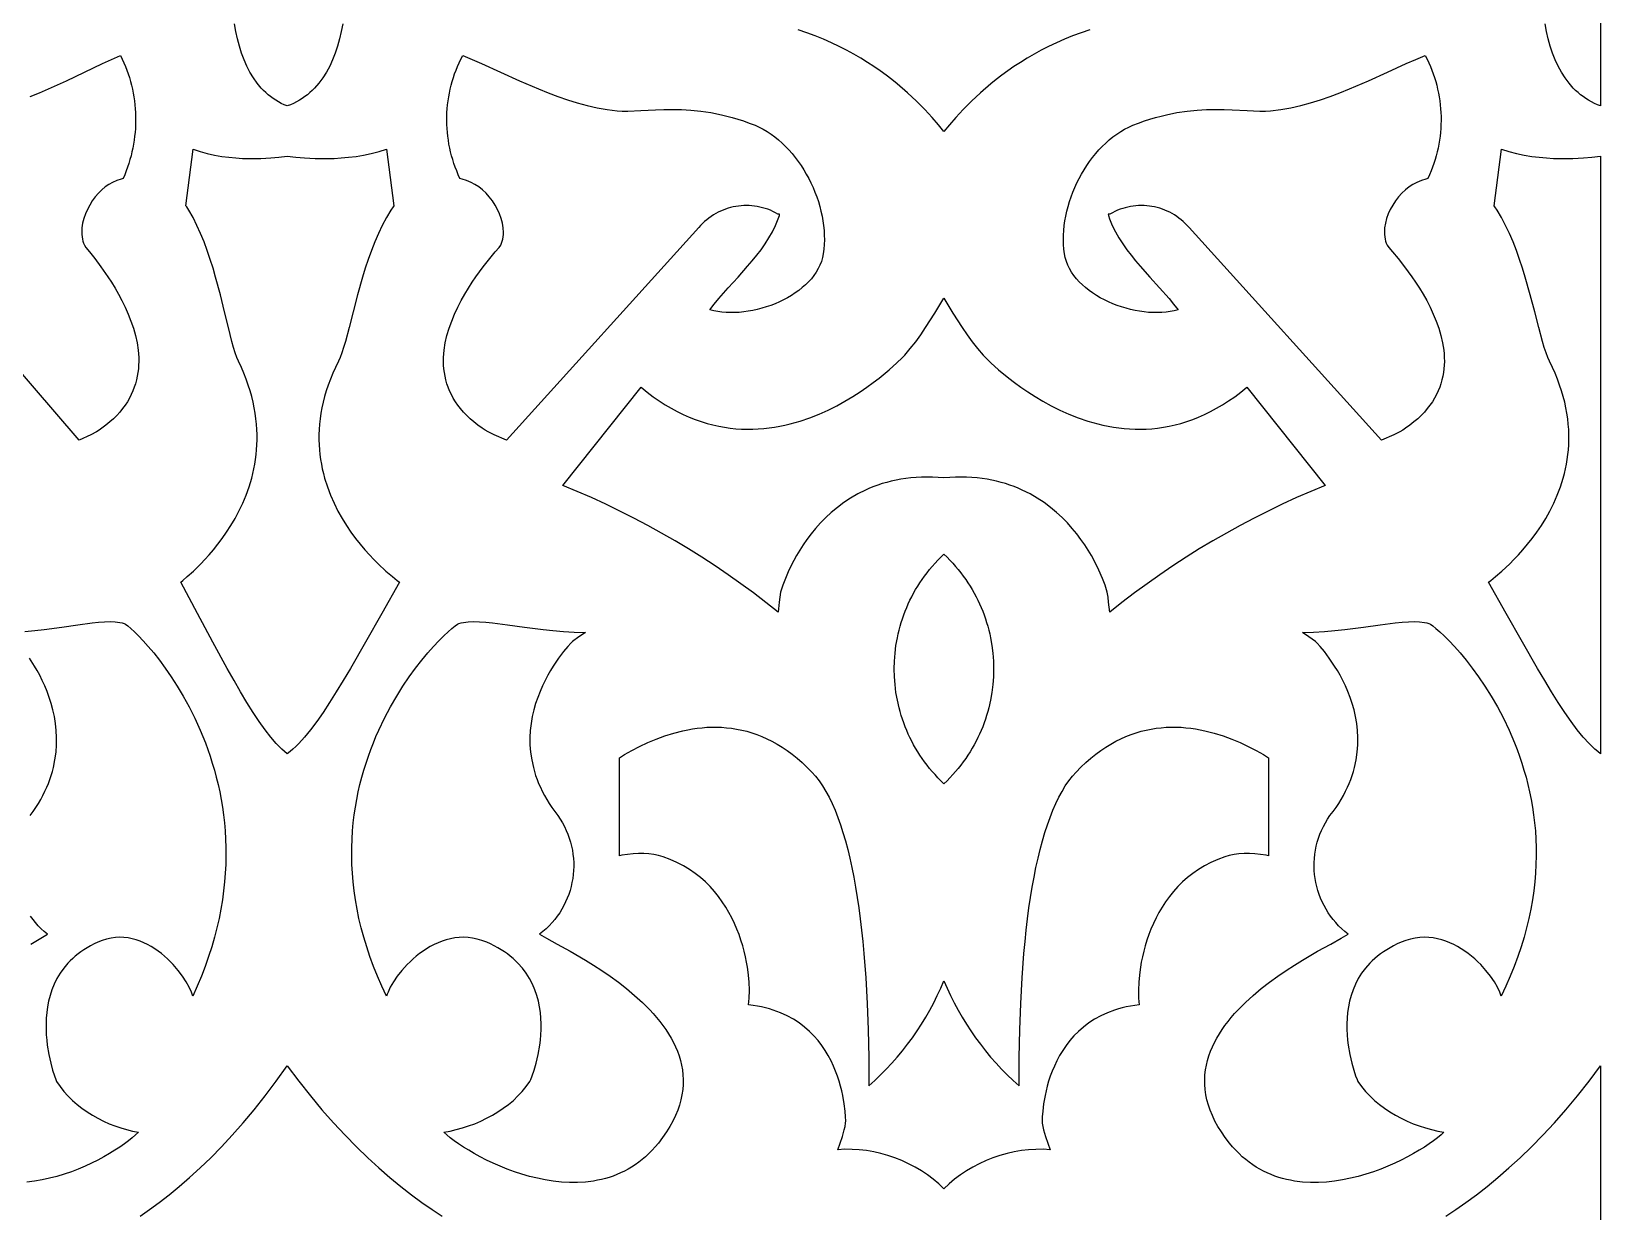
# Model space of a CAD drawing. Extents: x -350 to 350, y -780 to 780.
# Drawn here: x 174.4 to 270, y -647.1 to -575.2 of the extents above; entities that cross this region are included whole.
import ezdxf

# ---------------------------------------------------------------- set-up
doc = ezdxf.new("R2010")
doc.units = 0
doc.layers.add('LAYER_1', color=18, linetype='CONTINUOUS')

msp = doc.modelspace()

# ---------------------------------------------------------------- linework, layer by layer
at = {"layer": 'LAYER_1'}
for points in [[(270, -539.779), (270, -579.712), (269.808, -579.638), (269.62, -579.556), (269.439, -579.466), (269.263, -579.368), (269.094, -579.262), (268.931, -579.149), (268.774, -579.029), (268.623, -578.902), (268.477, -578.768), (268.338, -578.627), (268.075, -578.326), (267.835, -578.001), (267.615, -577.654), (267.417, -577.285), (267.238, -576.897), (267.078, -576.492), (266.937, -576.069), (266.814, -575.633), (266.708, -575.183), (266.619, -574.721)], [(193.385, -574.721), (193.296, -575.183), (193.19, -575.633), (193.067, -576.069), (192.926, -576.492), (192.767, -576.897), (192.588, -577.285), (192.389, -577.654), (192.17, -578.001), (191.929, -578.326), (191.667, -578.627), (191.527, -578.768), (191.382, -578.902), (191.23, -579.029), (191.073, -579.149), (190.91, -579.262), (190.741, -579.368), (190.566, -579.466), (190.384, -579.556), (190.196, -579.638), (190.001, -579.712), (189.816, -579.638), (189.637, -579.556), (189.465, -579.466), (189.298, -579.368), (189.138, -579.262), (188.983, -579.149), (188.833, -579.029), (188.69, -578.902), (188.552, -578.768), (188.419, -578.627), (188.17, -578.326), (187.941, -578.001), (187.733, -577.654), (187.544, -577.285), (187.374, -576.897), (187.222, -576.492), (187.088, -576.069), (186.971, -575.633), (186.871, -575.183), (186.786, -574.721)], [(238.888, -575.075), (238.354, -575.256), (237.837, -575.449), (237.336, -575.654), (236.85, -575.869), (236.381, -576.093), (235.927, -576.326), (235.489, -576.566), (235.066, -576.813), (234.659, -577.065), (234.267, -577.322), (233.89, -577.582), (233.528, -577.845), (233.182, -578.11), (232.85, -578.376), (232.231, -578.906), (231.671, -579.427), (231.169, -579.932), (230.724, -580.413), (230.336, -580.863), (230.002, -581.273), (229.669, -580.863), (229.28, -580.413), (228.835, -579.932), (228.333, -579.427), (227.773, -578.906), (227.154, -578.376), (226.823, -578.11), (226.476, -577.845), (226.114, -577.582), (225.738, -577.322), (225.346, -577.065), (224.938, -576.813), (224.516, -576.566), (224.077, -576.326), (223.623, -576.093), (223.154, -575.869), (222.669, -575.654), (222.167, -575.449), (221.65, -575.256), (221.117, -575.075)], [(174.346, -579.137), (174.904, -578.915), (175.459, -578.679), (176.561, -578.176), (177.657, -577.653), (178.752, -577.132), (179.299, -576.88), (179.848, -576.637), (179.954, -576.857), (180.054, -577.079), (180.147, -577.304), (180.234, -577.53), (180.314, -577.759), (180.387, -577.989), (180.454, -578.222), (180.515, -578.455), (180.569, -578.69), (180.617, -578.927), (180.658, -579.164), (180.692, -579.402), (180.72, -579.642), (180.742, -579.881), (180.757, -580.121), (180.765, -580.362), (180.767, -580.602), (180.762, -580.843), (180.751, -581.083), (180.733, -581.324), (180.709, -581.563), (180.678, -581.802), (180.641, -582.041), (180.597, -582.278), (180.546, -582.514), (180.489, -582.75), (180.425, -582.983), (180.355, -583.216), (180.278, -583.446), (180.195, -583.675), (180.105, -583.902), (180.008, -584.126), (179.883, -584.164), (179.627, -584.258), (179.363, -584.372), (179.136, -584.495), (178.915, -584.647), (178.701, -584.827), (178.498, -585.031), (178.307, -585.255), (178.13, -585.496), (177.97, -585.752), (177.829, -586.019), (177.709, -586.295), (177.613, -586.576), (177.542, -586.858), (177.498, -587.14), (177.485, -587.417), (177.49, -587.553), (177.503, -587.687), (177.525, -587.819), (177.556, -587.947), (177.596, -588.072), (177.646, -588.193), (177.744, -588.33), (177.963, -588.604), (178.276, -589.003), (178.657, -589.512), (179.078, -590.119), (179.296, -590.455), (179.513, -590.81), (179.727, -591.182), (179.935, -591.57), (180.132, -591.973), (180.317, -592.388), (180.484, -592.813), (180.631, -593.248), (180.755, -593.691), (180.853, -594.139), (180.92, -594.591), (180.941, -594.818), (180.954, -595.045), (180.957, -595.273), (180.95, -595.5), (180.934, -595.727), (180.907, -595.954), (180.869, -596.18), (180.82, -596.405), (180.759, -596.63), (180.686, -596.852), (180.601, -597.074), (180.502, -597.293), (180.39, -597.511), (180.265, -597.726), (180.125, -597.939), (179.97, -598.15), (179.801, -598.357), (179.615, -598.562), (179.414, -598.763), (179.197, -598.961), (178.963, -599.156), (178.711, -599.346), (178.549, -599.458), (178.381, -599.561), (178.035, -599.748), (177.319, -600.072), (166.188, -587.12)], [(174.02, -611.716), (174.622, -611.66), (175.199, -611.596), (176.277, -611.453), (177.25, -611.311), (178.117, -611.193), (178.51, -611.151), (178.876, -611.125), (179.214, -611.117), (179.525, -611.131), (179.808, -611.169), (179.939, -611.198), (180.062, -611.235), (180.153, -611.283), (180.291, -611.384), (180.473, -611.536), (180.693, -611.738), (180.947, -611.989), (181.231, -612.289), (181.539, -612.637), (181.869, -613.031), (182.214, -613.47), (182.572, -613.954), (182.936, -614.482), (183.303, -615.052), (183.668, -615.664), (184.026, -616.317), (184.374, -617.01), (184.706, -617.741), (184.865, -618.121), (185.018, -618.51), (185.165, -618.909), (185.306, -619.317), (185.439, -619.733), (185.565, -620.159), (185.682, -620.593), (185.79, -621.036), (185.889, -621.487), (185.978, -621.947), (186.056, -622.415), (186.123, -622.891), (186.178, -623.376), (186.221, -623.868), (186.251, -624.368), (186.267, -624.875), (186.27, -625.39), (186.258, -625.913), (186.231, -626.443), (186.188, -626.98), (186.129, -627.524), (186.053, -628.075), (185.96, -628.633), (185.849, -629.198), (185.719, -629.769), (185.571, -630.347), (185.403, -630.931), (185.214, -631.521), (185.005, -632.117), (184.774, -632.72), (184.522, -633.328), (184.247, -633.942), (184.213, -633.82), (184.167, -633.687), (184.035, -633.392), (183.856, -633.067), (183.632, -632.722), (183.366, -632.367), (183.06, -632.011), (182.893, -631.837), (182.718, -631.666), (182.534, -631.5), (182.342, -631.34), (182.142, -631.188), (181.935, -631.044), (181.721, -630.91), (181.5, -630.788), (181.273, -630.678), (181.04, -630.582), (180.801, -630.5), (180.557, -630.435), (180.308, -630.387), (180.055, -630.358), (179.797, -630.349), (179.536, -630.362), (179.271, -630.396), (179.003, -630.454), (178.732, -630.538), (178.459, -630.647), (178.234, -630.753), (178.02, -630.864), (177.815, -630.981), (177.62, -631.102), (177.435, -631.228), (177.26, -631.359), (177.093, -631.494), (176.936, -631.633), (176.787, -631.775), (176.647, -631.922), (176.392, -632.225), (176.169, -632.54), (175.976, -632.865), (175.811, -633.198), (175.673, -633.538), (175.56, -633.883), (175.47, -634.231), (175.402, -634.58), (175.354, -634.929), (175.324, -635.276), (175.31, -635.618), (175.311, -635.955), (175.326, -636.285), (175.352, -636.605), (175.387, -636.914), (175.481, -637.493), (175.594, -638.006), (175.711, -638.44), (175.82, -638.781), (175.907, -639.014), (175.958, -639.126), (176.168, -639.436), (176.398, -639.732), (176.648, -640.013), (176.916, -640.279), (177.199, -640.529), (177.497, -640.764), (177.808, -640.984), (178.131, -641.187), (178.463, -641.374), (178.804, -641.545), (179.151, -641.7), (179.504, -641.837), (179.86, -641.958), (180.218, -642.061), (180.577, -642.147), (180.934, -642.216), (180.765, -642.378), (180.566, -642.552), (180.338, -642.735), (180.084, -642.925), (179.804, -643.12), (179.501, -643.319), (179.176, -643.518), (178.831, -643.717), (178.467, -643.912), (178.086, -644.103), (177.689, -644.287), (177.278, -644.461), (176.854, -644.624), (176.42, -644.774), (175.976, -644.909), (175.524, -645.026), (175.066, -645.124), (174.604, -645.201), (174.138, -645.254)], [(174.339, -622.934), (174.519, -622.686), (174.687, -622.44), (174.843, -622.193), (174.987, -621.947), (175.12, -621.702), (175.242, -621.458), (175.353, -621.214), (175.454, -620.972), (175.544, -620.73), (175.625, -620.49), (175.697, -620.251), (175.759, -620.014), (175.856, -619.544), (175.92, -619.081), (175.953, -618.626), (175.956, -618.18), (175.934, -617.744), (175.887, -617.318), (175.819, -616.903), (175.731, -616.501), (175.626, -616.111), (175.506, -615.736), (175.374, -615.375), (175.231, -615.031), (175.081, -614.702), (174.926, -614.391), (174.768, -614.099), (174.609, -613.825), (174.298, -613.339)], [(174.383, -630.757), (174.99, -630.411), (175.397, -630.164), (175.201, -629.999), (175.015, -629.826), (174.839, -629.645), (174.673, -629.456), (174.517, -629.261), (174.371, -629.059)], [(181.038, -647.337), (181.614, -646.935), (182.205, -646.5), (182.81, -646.03), (183.428, -645.523), (184.057, -644.979), (184.695, -644.397), (185.342, -643.774), (185.997, -643.11), (186.657, -642.402), (187.322, -641.651), (187.99, -640.855), (188.66, -640.011), (189.33, -639.119), (190.001, -638.178), (190.707, -639.119), (191.413, -640.011), (192.118, -640.855), (192.822, -641.651), (193.522, -642.402), (194.217, -643.11), (194.905, -643.774), (195.587, -644.397), (196.259, -644.979), (196.92, -645.523), (197.57, -646.03), (198.207, -646.5), (198.83, -646.935), (199.436, -647.337)], [(260.569, -647.337), (261.175, -646.935), (261.797, -646.5), (262.434, -646.03), (263.084, -645.523), (263.746, -644.979), (264.418, -644.397), (265.099, -643.774), (265.788, -643.11), (266.483, -642.402), (267.183, -641.651), (267.886, -640.855), (268.591, -640.011), (269.297, -639.119), (270, -638.181), (270, -662.546)]]:
    msp.add_lwpolyline(points, dxfattribs=at)
for points in [[(201.266, -576.88), (201.843, -577.132), (202.995, -577.653), (204.149, -578.176), (205.309, -578.679), (205.893, -578.915), (206.481, -579.137), (207.072, -579.342), (207.667, -579.527), (208.268, -579.689), (208.874, -579.825), (209.486, -579.933), (210.105, -580.008), (210.411, -580.025), (210.753, -580.025), (211.535, -579.991), (212.441, -579.944), (212.938, -579.929), (213.462, -579.925), (214.012, -579.938), (214.588, -579.972), (215.187, -580.032), (215.808, -580.123), (216.451, -580.25), (216.78, -580.328), (217.113, -580.417), (217.452, -580.518), (217.795, -580.631), (218.142, -580.756), (218.494, -580.894), (218.747, -581.007), (218.995, -581.135), (219.237, -581.277), (219.474, -581.433), (219.705, -581.601), (219.929, -581.782), (220.147, -581.975), (220.358, -582.179), (220.562, -582.393), (220.758, -582.617), (220.947, -582.85), (221.128, -583.092), (221.301, -583.342), (221.465, -583.598), (221.62, -583.862), (221.766, -584.131), (221.903, -584.405), (222.03, -584.684), (222.148, -584.967), (222.255, -585.254), (222.352, -585.543), (222.439, -585.834), (222.514, -586.127), (222.578, -586.42), (222.631, -586.713), (222.672, -587.006), (222.701, -587.298), (222.717, -587.588), (222.721, -587.875), (222.713, -588.16), (222.691, -588.44), (222.655, -588.716), (222.608, -588.952), (222.54, -589.182), (222.453, -589.406), (222.347, -589.623), (222.224, -589.834), (222.083, -590.038), (221.927, -590.235), (221.757, -590.425), (221.572, -590.607), (221.375, -590.781), (221.166, -590.947), (220.946, -591.105), (220.716, -591.254), (220.477, -591.395), (220.231, -591.526), (219.977, -591.648), (219.717, -591.761), (219.452, -591.864), (219.182, -591.956), (218.91, -592.039), (218.635, -592.11), (218.36, -592.171), (218.083, -592.221), (217.808, -592.259), (217.534, -592.286), (217.263, -592.301), (216.995, -592.304), (216.732, -592.295), (216.474, -592.273), (216.223, -592.238), (215.979, -592.19), (215.743, -592.129), (216.01, -591.787), (216.288, -591.451), (216.867, -590.791), (217.459, -590.139), (218.045, -589.483), (218.329, -589.15), (218.604, -588.812), (218.866, -588.468), (219.115, -588.115), (219.346, -587.754), (219.558, -587.381), (219.748, -586.996), (219.913, -586.598), (219.981, -586.377), (219.996, -586.3), (219.888, -586.299), (219.738, -586.216), (219.585, -586.14), (219.429, -586.072), (219.273, -586.011), (219.114, -585.957), (218.954, -585.91), (218.793, -585.871), (218.631, -585.839), (218.468, -585.814), (218.305, -585.796), (218.142, -585.785), (217.978, -585.781), (217.815, -585.784), (217.652, -585.794), (217.49, -585.811), (217.329, -585.835), (217.169, -585.866), (217.011, -585.904), (216.854, -585.948), (216.699, -585.999), (216.546, -586.057), (216.395, -586.121), (216.247, -586.192), (216.102, -586.269), (215.96, -586.353), (215.821, -586.444), (215.685, -586.541), (215.553, -586.644), (215.425, -586.753), (215.301, -586.869), (215.182, -586.992), (215.067, -587.12), (203.35, -600.072), (202.597, -599.748), (202.232, -599.561), (202.056, -599.458), (201.885, -599.346), (201.621, -599.156), (201.374, -598.961), (201.145, -598.763), (200.934, -598.562), (200.739, -598.357), (200.56, -598.15), (200.397, -597.939), (200.25, -597.726), (200.118, -597.511), (200, -597.293), (199.896, -597.074), (199.806, -596.852), (199.729, -596.63), (199.665, -596.405), (199.614, -596.18), (199.574, -595.954), (199.546, -595.727), (199.528, -595.5), (199.522, -595.273), (199.525, -595.045), (199.538, -594.818), (199.56, -594.591), (199.631, -594.139), (199.733, -593.691), (199.864, -593.248), (200.019, -592.813), (200.195, -592.388), (200.389, -591.973), (200.597, -591.57), (200.816, -591.182), (201.041, -590.81), (201.27, -590.455), (201.499, -590.119), (201.942, -589.512), (202.343, -589.003), (202.673, -588.604), (202.904, -588.33), (203.007, -588.193), (203.059, -588.072), (203.101, -587.947), (203.134, -587.819), (203.157, -587.687), (203.171, -587.553), (203.176, -587.417), (203.162, -587.14), (203.117, -586.858), (203.042, -586.576), (202.94, -586.295), (202.814, -586.019), (202.665, -585.752), (202.497, -585.496), (202.311, -585.255), (202.11, -585.031), (201.896, -584.827), (201.671, -584.647), (201.438, -584.495), (201.199, -584.372), (200.922, -584.258), (200.652, -584.164), (200.52, -584.126), (200.419, -583.902), (200.324, -583.675), (200.236, -583.446), (200.155, -583.216), (200.081, -582.983), (200.014, -582.75), (199.954, -582.514), (199.901, -582.278), (199.854, -582.041), (199.815, -581.802), (199.783, -581.563), (199.757, -581.324), (199.738, -581.083), (199.726, -580.843), (199.721, -580.602), (199.723, -580.362), (199.732, -580.121), (199.748, -579.881), (199.771, -579.642), (199.8, -579.402), (199.836, -579.164), (199.88, -578.927), (199.93, -578.69), (199.987, -578.455), (200.05, -578.222), (200.121, -577.989), (200.199, -577.759), (200.283, -577.53), (200.374, -577.304), (200.472, -577.079), (200.577, -576.857), (200.689, -576.637)], [(259.427, -576.857), (259.532, -577.079), (259.63, -577.304), (259.721, -577.53), (259.806, -577.759), (259.883, -577.989), (259.954, -578.222), (260.018, -578.455), (260.075, -578.69), (260.125, -578.927), (260.168, -579.164), (260.204, -579.402), (260.234, -579.642), (260.256, -579.881), (260.272, -580.121), (260.281, -580.362), (260.283, -580.602), (260.278, -580.843), (260.266, -581.083), (260.247, -581.324), (260.222, -581.563), (260.189, -581.802), (260.15, -582.041), (260.104, -582.278), (260.05, -582.514), (259.99, -582.75), (259.923, -582.983), (259.849, -583.216), (259.768, -583.446), (259.68, -583.675), (259.586, -583.902), (259.484, -584.126), (259.353, -584.164), (259.083, -584.258), (258.806, -584.372), (258.566, -584.495), (258.333, -584.647), (258.109, -584.827), (257.894, -585.031), (257.693, -585.255), (257.507, -585.496), (257.339, -585.752), (257.191, -586.019), (257.064, -586.295), (256.963, -586.576), (256.888, -586.858), (256.842, -587.14), (256.828, -587.417), (256.833, -587.553), (256.848, -587.687), (256.871, -587.819), (256.903, -587.947), (256.946, -588.072), (256.998, -588.193), (257.101, -588.33), (257.332, -588.604), (257.661, -589.003), (258.062, -589.512), (258.505, -590.119), (258.734, -590.455), (258.963, -590.81), (259.189, -591.182), (259.407, -591.57), (259.615, -591.973), (259.809, -592.388), (259.985, -592.813), (260.14, -593.248), (260.271, -593.691), (260.373, -594.139), (260.444, -594.591), (260.466, -594.818), (260.479, -595.045), (260.483, -595.273), (260.476, -595.5), (260.459, -595.727), (260.43, -595.954), (260.391, -596.18), (260.339, -596.405), (260.275, -596.63), (260.198, -596.852), (260.108, -597.074), (260.005, -597.293), (259.887, -597.511), (259.754, -597.726), (259.607, -597.939), (259.444, -598.15), (259.266, -598.357), (259.071, -598.562), (258.859, -598.763), (258.63, -598.961), (258.384, -599.156), (258.119, -599.346), (257.948, -599.458), (257.772, -599.561), (257.408, -599.748), (256.654, -600.072), (244.937, -587.12), (244.822, -586.992), (244.703, -586.869), (244.579, -586.753), (244.451, -586.644), (244.319, -586.541), (244.184, -586.444), (244.045, -586.353), (243.902, -586.269), (243.757, -586.192), (243.609, -586.121), (243.458, -586.057), (243.305, -585.999), (243.15, -585.948), (242.993, -585.904), (242.835, -585.866), (242.675, -585.835), (242.514, -585.811), (242.352, -585.794), (242.189, -585.784), (242.026, -585.781), (241.863, -585.785), (241.699, -585.796), (241.536, -585.814), (241.373, -585.839), (241.211, -585.871), (241.05, -585.91), (240.89, -585.957), (240.732, -586.011), (240.575, -586.072), (240.42, -586.14), (240.267, -586.216), (240.116, -586.299), (240.009, -586.3), (240.024, -586.377), (240.091, -586.598), (240.256, -586.996), (240.446, -587.381), (240.658, -587.754), (240.89, -588.115), (241.138, -588.468), (241.401, -588.812), (241.675, -589.15), (241.959, -589.483), (242.545, -590.139), (243.137, -590.791), (243.716, -591.451), (243.994, -591.787), (244.261, -592.129), (244.026, -592.19), (243.782, -592.238), (243.53, -592.273), (243.273, -592.295), (243.009, -592.304), (242.742, -592.301), (242.47, -592.286), (242.197, -592.259), (241.921, -592.221), (241.645, -592.171), (241.369, -592.11), (241.094, -592.039), (240.822, -591.956), (240.553, -591.864), (240.288, -591.761), (240.028, -591.648), (239.774, -591.526), (239.527, -591.395), (239.288, -591.254), (239.058, -591.105), (238.838, -590.947), (238.629, -590.781), (238.432, -590.607), (238.248, -590.425), (238.077, -590.235), (237.921, -590.038), (237.781, -589.834), (237.657, -589.623), (237.551, -589.406), (237.464, -589.182), (237.396, -588.952), (237.349, -588.716), (237.314, -588.44), (237.292, -588.16), (237.283, -587.875), (237.287, -587.588), (237.304, -587.298), (237.333, -587.006), (237.373, -586.713), (237.426, -586.42), (237.49, -586.127), (237.566, -585.834), (237.652, -585.543), (237.749, -585.254), (237.856, -584.967), (237.974, -584.684), (238.101, -584.405), (238.238, -584.131), (238.385, -583.862), (238.54, -583.598), (238.704, -583.342), (238.876, -583.092), (239.057, -582.85), (239.246, -582.617), (239.442, -582.393), (239.646, -582.179), (239.857, -581.975), (240.075, -581.782), (240.299, -581.601), (240.53, -581.433), (240.767, -581.277), (241.009, -581.135), (241.258, -581.007), (241.511, -580.894), (241.862, -580.756), (242.21, -580.631), (242.553, -580.518), (242.891, -580.417), (243.225, -580.328), (243.554, -580.25), (244.196, -580.123), (244.818, -580.032), (245.417, -579.972), (245.992, -579.938), (246.542, -579.925), (247.067, -579.929), (247.563, -579.944), (248.47, -579.991), (249.252, -580.025), (249.593, -580.025), (249.9, -580.008), (250.518, -579.933), (251.13, -579.825), (251.736, -579.689), (252.337, -579.527), (252.933, -579.342), (253.524, -579.137), (254.111, -578.915), (254.695, -578.679), (255.856, -578.176), (257.01, -577.653), (258.162, -577.132), (258.738, -576.88), (259.316, -576.637)], [(196.494, -585.793), (196.447, -585.859), (196.307, -586.07), (196.039, -586.515), (195.788, -586.986), (195.554, -587.481), (195.335, -587.994), (195.13, -588.521), (194.938, -589.059), (194.759, -589.602), (194.591, -590.147), (194.285, -591.224), (194.014, -592.257), (193.77, -593.211), (193.544, -594.054), (193.436, -594.423), (193.33, -594.751), (193.225, -595.034), (193.12, -595.268), (192.941, -595.636), (192.778, -595.999), (192.631, -596.359), (192.499, -596.715), (192.382, -597.067), (192.28, -597.414), (192.192, -597.758), (192.117, -598.097), (192.056, -598.432), (192.008, -598.763), (191.972, -599.089), (191.948, -599.411), (191.936, -599.728), (191.935, -600.041), (191.944, -600.35), (191.964, -600.653), (191.994, -600.952), (192.034, -601.246), (192.082, -601.536), (192.139, -601.82), (192.205, -602.1), (192.278, -602.375), (192.446, -602.909), (192.64, -603.423), (192.857, -603.916), (193.094, -604.388), (193.346, -604.837), (193.612, -605.265), (193.886, -605.67), (194.167, -606.052), (194.45, -606.41), (194.733, -606.745), (195.012, -607.055), (195.283, -607.341), (195.543, -607.601), (196.018, -608.044), (196.409, -608.382), (196.689, -608.61), (196.832, -608.725), (195.761, -610.626), (194.769, -612.382), (193.848, -613.979), (193.412, -614.715), (192.99, -615.407), (192.581, -616.053), (192.185, -616.652), (191.799, -617.203), (191.424, -617.704), (191.058, -618.153), (190.699, -618.549), (190.523, -618.727), (190.348, -618.891), (190.174, -619.041), (190.001, -619.177), (189.837, -619.041), (189.672, -618.891), (189.506, -618.727), (189.338, -618.549), (188.997, -618.153), (188.649, -617.704), (188.293, -617.203), (187.927, -616.652), (187.55, -616.053), (187.162, -615.407), (186.761, -614.715), (186.346, -613.979), (185.471, -612.382), (184.529, -610.626), (183.512, -608.725), (183.648, -608.61), (183.914, -608.382), (184.286, -608.044), (184.736, -607.601), (184.984, -607.341), (185.241, -607.055), (185.506, -606.745), (185.774, -606.41), (186.044, -606.052), (186.31, -605.67), (186.571, -605.265), (186.823, -604.837), (187.063, -604.388), (187.288, -603.916), (187.494, -603.423), (187.679, -602.909), (187.838, -602.375), (187.908, -602.1), (187.97, -601.82), (188.024, -601.536), (188.07, -601.246), (188.108, -600.952), (188.136, -600.653), (188.155, -600.35), (188.164, -600.041), (188.163, -599.728), (188.152, -599.411), (188.129, -599.089), (188.095, -598.763), (188.049, -598.432), (187.991, -598.097), (187.92, -597.758), (187.836, -597.414), (187.739, -597.067), (187.628, -596.715), (187.503, -596.359), (187.363, -595.999), (187.209, -595.636), (187.039, -595.268), (186.939, -595.034), (186.839, -594.751), (186.738, -594.423), (186.635, -594.054), (186.421, -593.211), (186.189, -592.257), (185.931, -591.224), (185.641, -590.147), (185.481, -589.602), (185.311, -589.059), (185.129, -588.521), (184.934, -587.994), (184.726, -587.481), (184.503, -586.986), (184.265, -586.515), (184.011, -586.07), (183.877, -585.859), (183.833, -585.793), (184.265, -582.357), (184.69, -582.495), (185.135, -582.614), (185.579, -582.71), (186.018, -582.785), (186.45, -582.841), (186.87, -582.881), (187.278, -582.906), (187.668, -582.918), (188.387, -582.911), (189.004, -582.877), (189.495, -582.831), (190.001, -582.767), (190.534, -582.831), (191.051, -582.877), (191.7, -582.911), (192.457, -582.918), (192.868, -582.906), (193.297, -582.881), (193.74, -582.841), (194.194, -582.785), (194.656, -582.71), (195.123, -582.614), (195.592, -582.495), (196.04, -582.357)], [(264.412, -582.495), (264.881, -582.614), (265.348, -582.71), (265.811, -582.785), (266.265, -582.841), (266.708, -582.881), (267.136, -582.906), (267.547, -582.918), (268.305, -582.911), (268.954, -582.877), (269.47, -582.831), (270, -582.767), (270, -619.175), (269.83, -619.041), (269.656, -618.891), (269.481, -618.727), (269.305, -618.549), (268.947, -618.153), (268.58, -617.704), (268.205, -617.203), (267.82, -616.652), (267.423, -616.053), (267.015, -615.407), (266.593, -614.715), (266.156, -613.979), (265.235, -612.382), (264.243, -610.626), (263.172, -608.725), (263.315, -608.61), (263.596, -608.382), (263.987, -608.044), (264.461, -607.601), (264.722, -607.341), (264.993, -607.055), (265.271, -606.745), (265.554, -606.41), (265.837, -606.052), (266.118, -605.67), (266.393, -605.265), (266.658, -604.837), (266.911, -604.388), (267.147, -603.916), (267.364, -603.423), (267.559, -602.909), (267.727, -602.375), (267.8, -602.1), (267.865, -601.82), (267.922, -601.536), (267.971, -601.246), (268.01, -600.952), (268.04, -600.653), (268.06, -600.35), (268.07, -600.041), (268.069, -599.728), (268.056, -599.411), (268.032, -599.089), (267.997, -598.763), (267.948, -598.432), (267.887, -598.097), (267.813, -597.758), (267.725, -597.414), (267.622, -597.067), (267.506, -596.715), (267.374, -596.359), (267.227, -595.999), (267.064, -595.636), (266.885, -595.268), (266.78, -595.034), (266.674, -594.751), (266.568, -594.423), (266.46, -594.054), (266.235, -593.211), (265.99, -592.257), (265.719, -591.224), (265.414, -590.147), (265.246, -589.602), (265.066, -589.059), (264.875, -588.521), (264.67, -587.994), (264.45, -587.481), (264.216, -586.986), (263.965, -586.515), (263.698, -586.07), (263.557, -585.859), (263.51, -585.793), (263.965, -582.357)], [(230.548, -592.327), (231.115, -593.218), (231.413, -593.653), (231.724, -594.078), (232.049, -594.492), (232.391, -594.891), (232.545, -595.051), (232.862, -595.36), (233.333, -595.784), (233.946, -596.291), (234.303, -596.565), (234.691, -596.847), (235.11, -597.134), (235.557, -597.42), (236.031, -597.703), (236.532, -597.978), (237.057, -598.24), (237.606, -598.486), (238.176, -598.711), (238.768, -598.912), (239.378, -599.085), (239.69, -599.159), (240.007, -599.224), (240.327, -599.28), (240.652, -599.327), (240.98, -599.363), (241.312, -599.389), (241.647, -599.403), (241.986, -599.405), (242.327, -599.395), (242.672, -599.373), (243.02, -599.337), (243.37, -599.287), (243.722, -599.222), (244.077, -599.143), (244.434, -599.049), (244.792, -598.938), (245.153, -598.812), (245.515, -598.668), (245.879, -598.507), (246.243, -598.328), (246.609, -598.13), (246.976, -597.914), (247.343, -597.678), (247.711, -597.422), (248.08, -597.145), (248.448, -596.848), (253.22, -602.823), (252.342, -603.189), (251.469, -603.572), (250.602, -603.971), (249.742, -604.387), (248.889, -604.818), (248.044, -605.265), (247.207, -605.727), (246.378, -606.205), (245.558, -606.698), (244.747, -607.205), (243.945, -607.727), (243.154, -608.263), (242.373, -608.813), (241.603, -609.377), (240.844, -609.955), (240.097, -610.546), (240.035, -609.94), (239.999, -609.638), (239.951, -609.338), (239.815, -608.896), (239.66, -608.488), (239.441, -607.984), (239.152, -607.406), (238.98, -607.096), (238.789, -606.775), (238.578, -606.447), (238.346, -606.114), (238.094, -605.779), (237.82, -605.444), (237.524, -605.112), (237.205, -604.787), (236.862, -604.469), (236.496, -604.164), (236.105, -603.872), (235.688, -603.597), (235.246, -603.341), (234.777, -603.108), (234.533, -603), (234.282, -602.899), (234.024, -602.805), (233.758, -602.718), (233.486, -602.639), (233.207, -602.567), (232.92, -602.504), (232.626, -602.45), (232.325, -602.404), (232.016, -602.368), (231.7, -602.341), (231.376, -602.324), (231.044, -602.318), (230.705, -602.322), (230.358, -602.337), (230.002, -602.364), (229.647, -602.337), (229.299, -602.322), (228.96, -602.318), (228.629, -602.324), (228.305, -602.341), (227.988, -602.368), (227.68, -602.404), (227.378, -602.45), (227.084, -602.504), (226.798, -602.567), (226.518, -602.639), (226.246, -602.718), (225.981, -602.805), (225.723, -602.899), (225.471, -603), (225.227, -603.108), (224.758, -603.341), (224.316, -603.597), (223.9, -603.872), (223.509, -604.164), (223.142, -604.469), (222.8, -604.787), (222.481, -605.112), (222.185, -605.444), (221.911, -605.779), (221.658, -606.114), (221.427, -606.447), (221.216, -606.775), (221.025, -607.096), (220.853, -607.406), (220.564, -607.984), (220.344, -608.488), (220.189, -608.896), (220.054, -609.338), (220.005, -609.638), (219.97, -609.94), (219.907, -610.546), (219.16, -609.955), (218.401, -609.377), (217.631, -608.813), (216.85, -608.263), (216.059, -607.727), (215.258, -607.205), (214.447, -606.698), (213.627, -606.205), (212.798, -605.727), (211.96, -605.265), (211.115, -604.818), (210.262, -604.387), (209.403, -603.971), (208.536, -603.572), (207.663, -603.189), (206.784, -602.823), (211.556, -596.848), (211.925, -597.145), (212.293, -597.422), (212.661, -597.678), (213.029, -597.914), (213.395, -598.13), (213.761, -598.328), (214.126, -598.507), (214.489, -598.668), (214.851, -598.812), (215.212, -598.938), (215.571, -599.049), (215.928, -599.143), (216.282, -599.222), (216.635, -599.287), (216.985, -599.337), (217.332, -599.373), (217.677, -599.395), (218.019, -599.405), (218.357, -599.403), (218.693, -599.389), (219.025, -599.363), (219.353, -599.327), (219.677, -599.28), (219.998, -599.224), (220.314, -599.159), (220.626, -599.085), (221.237, -598.912), (221.828, -598.711), (222.399, -598.486), (222.947, -598.24), (223.473, -597.978), (223.973, -597.703), (224.448, -597.42), (224.895, -597.134), (225.313, -596.847), (225.701, -596.565), (226.058, -596.291), (226.671, -595.784), (227.142, -595.36), (227.46, -595.051), (227.613, -594.891), (227.955, -594.492), (228.281, -594.078), (228.591, -593.653), (228.889, -593.218), (229.457, -592.327), (230.002, -591.424)], [(230.189, -607.197), (230.369, -607.38), (230.544, -607.566), (230.712, -607.756), (230.875, -607.95), (231.031, -608.146), (231.182, -608.346), (231.327, -608.549), (231.466, -608.754), (231.599, -608.963), (231.726, -609.174), (231.847, -609.387), (231.962, -609.603), (232.072, -609.822), (232.175, -610.042), (232.273, -610.265), (232.364, -610.489), (232.45, -610.715), (232.53, -610.943), (232.604, -611.173), (232.672, -611.404), (232.734, -611.636), (232.79, -611.869), (232.84, -612.104), (232.923, -612.576), (232.982, -613.051), (233.018, -613.527), (233.029, -614.005), (233.018, -614.482), (232.982, -614.959), (232.923, -615.434), (232.84, -615.906), (232.734, -616.374), (232.672, -616.606), (232.604, -616.837), (232.53, -617.066), (232.45, -617.294), (232.364, -617.521), (232.273, -617.745), (232.175, -617.967), (232.072, -618.188), (231.962, -618.406), (231.847, -618.622), (231.726, -618.836), (231.599, -619.047), (231.466, -619.255), (231.327, -619.461), (231.182, -619.664), (231.031, -619.863), (230.875, -620.06), (230.712, -620.253), (230.544, -620.443), (230.369, -620.63), (230.189, -620.813), (230.002, -620.992), (229.815, -620.813), (229.635, -620.63), (229.461, -620.443), (229.292, -620.253), (229.13, -620.06), (228.973, -619.863), (228.822, -619.664), (228.678, -619.461), (228.539, -619.255), (228.406, -619.047), (228.278, -618.836), (228.157, -618.622), (228.042, -618.406), (227.933, -618.188), (227.829, -617.967), (227.732, -617.745), (227.64, -617.521), (227.554, -617.294), (227.475, -617.066), (227.401, -616.837), (227.333, -616.606), (227.271, -616.374), (227.164, -615.906), (227.081, -615.434), (227.022, -614.959), (226.987, -614.482), (226.975, -614.005), (226.987, -613.527), (227.022, -613.051), (227.081, -612.576), (227.164, -612.104), (227.214, -611.869), (227.271, -611.636), (227.333, -611.404), (227.401, -611.173), (227.475, -610.943), (227.554, -610.715), (227.64, -610.489), (227.732, -610.265), (227.829, -610.042), (227.933, -609.822), (228.042, -609.603), (228.157, -609.387), (228.278, -609.174), (228.406, -608.963), (228.539, -608.754), (228.678, -608.549), (228.822, -608.346), (228.973, -608.146), (229.13, -607.95), (229.292, -607.756), (229.461, -607.566), (229.635, -607.38), (229.815, -607.197), (230.002, -607.018)], [(201.712, -611.125), (202.097, -611.151), (202.511, -611.193), (203.423, -611.311), (204.448, -611.453), (205.582, -611.596), (206.19, -611.66), (206.824, -611.716), (207.485, -611.759), (208.172, -611.786), (207.768, -612.053), (207.375, -612.332), (207.273, -612.429), (207.085, -612.634), (206.832, -612.94), (206.531, -613.339), (206.204, -613.825), (206.036, -614.099), (205.87, -614.391), (205.706, -614.702), (205.548, -615.031), (205.399, -615.375), (205.259, -615.736), (205.133, -616.111), (205.023, -616.501), (204.93, -616.903), (204.858, -617.318), (204.809, -617.744), (204.785, -618.18), (204.789, -618.626), (204.824, -619.081), (204.891, -619.544), (204.993, -620.014), (205.059, -620.251), (205.134, -620.49), (205.219, -620.73), (205.314, -620.972), (205.42, -621.214), (205.537, -621.458), (205.666, -621.702), (205.806, -621.947), (205.957, -622.193), (206.122, -622.44), (206.298, -622.686), (206.488, -622.934), (206.635, -623.153), (206.769, -623.378), (206.892, -623.607), (207.002, -623.839), (207.1, -624.075), (207.185, -624.314), (207.259, -624.556), (207.321, -624.8), (207.37, -625.045), (207.408, -625.292), (207.434, -625.539), (207.449, -625.787), (207.451, -626.035), (207.442, -626.283), (207.422, -626.529), (207.39, -626.775), (207.347, -627.018), (207.292, -627.259), (207.226, -627.498), (207.149, -627.734), (207.061, -627.966), (206.961, -628.194), (206.851, -628.418), (206.73, -628.637), (206.597, -628.85), (206.454, -629.059), (206.301, -629.261), (206.136, -629.456), (205.961, -629.645), (205.776, -629.826), (205.58, -629.999), (205.374, -630.164), (205.802, -630.411), (206.441, -630.757), (207.245, -631.202), (208.165, -631.739), (208.655, -632.043), (209.156, -632.368), (209.663, -632.715), (210.17, -633.083), (210.671, -633.473), (211.161, -633.883), (211.633, -634.313), (212.081, -634.762), (212.295, -634.994), (212.5, -635.231), (212.697, -635.473), (212.884, -635.719), (213.061, -635.97), (213.226, -636.225), (213.381, -636.485), (213.522, -636.749), (213.651, -637.018), (213.765, -637.291), (213.865, -637.568), (213.949, -637.849), (214.018, -638.135), (214.069, -638.425), (214.103, -638.719), (214.118, -639.016), (214.115, -639.318), (214.091, -639.624), (214.047, -639.934), (213.982, -640.247), (213.895, -640.564), (213.785, -640.885), (213.652, -641.21), (213.494, -641.538), (213.312, -641.87), (213.103, -642.205), (212.869, -642.543), (212.607, -642.885), (212.419, -643.11), (212.226, -643.323), (212.029, -643.522), (211.827, -643.71), (211.621, -643.885), (211.411, -644.049), (211.197, -644.201), (210.98, -644.342), (210.76, -644.473), (210.536, -644.592), (210.309, -644.701), (210.08, -644.8), (209.848, -644.888), (209.614, -644.968), (209.378, -645.037), (209.139, -645.098), (208.899, -645.149), (208.658, -645.192), (208.172, -645.253), (207.682, -645.282), (207.191, -645.282), (206.699, -645.254), (206.209, -645.201), (205.722, -645.124), (205.24, -645.026), (204.765, -644.909), (204.298, -644.774), (203.84, -644.624), (203.394, -644.461), (202.962, -644.287), (202.544, -644.103), (202.142, -643.912), (201.759, -643.717), (201.396, -643.518), (201.054, -643.319), (200.735, -643.12), (200.441, -642.925), (200.173, -642.735), (199.933, -642.552), (199.724, -642.378), (199.545, -642.216), (199.922, -642.147), (200.299, -642.061), (200.676, -641.958), (201.051, -641.837), (201.422, -641.7), (201.788, -641.545), (202.146, -641.374), (202.496, -641.187), (202.836, -640.984), (203.163, -640.764), (203.477, -640.529), (203.775, -640.279), (204.057, -640.013), (204.32, -639.732), (204.562, -639.436), (204.783, -639.126), (204.837, -639.014), (204.929, -638.781), (205.043, -638.44), (205.167, -638.006), (205.285, -637.493), (205.384, -636.914), (205.422, -636.605), (205.449, -636.285), (205.464, -635.955), (205.466, -635.618), (205.451, -635.276), (205.42, -634.929), (205.369, -634.58), (205.297, -634.231), (205.203, -633.883), (205.084, -633.538), (204.938, -633.198), (204.765, -632.865), (204.561, -632.54), (204.326, -632.225), (204.058, -631.922), (203.91, -631.775), (203.754, -631.633), (203.588, -631.494), (203.413, -631.359), (203.228, -631.228), (203.034, -631.102), (202.829, -630.981), (202.613, -630.864), (202.388, -630.753), (202.151, -630.647), (201.863, -630.538), (201.578, -630.454), (201.296, -630.396), (201.017, -630.362), (200.742, -630.349), (200.471, -630.358), (200.204, -630.387), (199.942, -630.435), (199.685, -630.5), (199.434, -630.582), (199.189, -630.678), (198.95, -630.788), (198.717, -630.91), (198.492, -631.044), (198.274, -631.188), (198.064, -631.34), (197.861, -631.5), (197.668, -631.666), (197.483, -631.837), (197.307, -632.011), (196.986, -632.367), (196.705, -632.722), (196.469, -633.067), (196.281, -633.392), (196.143, -633.687), (196.093, -633.82), (196.058, -633.942), (195.769, -633.328), (195.503, -632.72), (195.26, -632.117), (195.04, -631.521), (194.842, -630.931), (194.665, -630.347), (194.508, -629.769), (194.372, -629.198), (194.255, -628.633), (194.157, -628.075), (194.077, -627.524), (194.015, -626.98), (193.97, -626.443), (193.941, -625.913), (193.929, -625.39), (193.932, -624.875), (193.949, -624.368), (193.981, -623.868), (194.026, -623.376), (194.084, -622.891), (194.154, -622.415), (194.237, -621.947), (194.33, -621.487), (194.434, -621.036), (194.548, -620.593), (194.671, -620.159), (194.803, -619.733), (194.944, -619.317), (195.092, -618.909), (195.247, -618.51), (195.408, -618.121), (195.575, -617.741), (195.925, -617.01), (196.291, -616.317), (196.668, -615.664), (197.052, -615.052), (197.438, -614.482), (197.822, -613.954), (198.198, -613.47), (198.561, -613.031), (198.908, -612.637), (199.233, -612.289), (199.532, -611.989), (199.8, -611.738), (200.031, -611.536), (200.222, -611.384), (200.368, -611.283), (200.463, -611.235), (200.593, -611.198), (200.731, -611.169), (201.029, -611.131), (201.356, -611.117)], [(258.976, -611.131), (259.273, -611.169), (259.411, -611.198), (259.541, -611.235), (259.637, -611.283), (259.782, -611.384), (259.973, -611.536), (260.205, -611.738), (260.472, -611.989), (260.771, -612.289), (261.096, -612.637), (261.443, -613.031), (261.807, -613.47), (262.183, -613.954), (262.566, -614.482), (262.952, -615.052), (263.336, -615.664), (263.714, -616.317), (264.08, -617.01), (264.429, -617.741), (264.596, -618.121), (264.758, -618.51), (264.913, -618.909), (265.061, -619.317), (265.201, -619.733), (265.333, -620.159), (265.457, -620.593), (265.571, -621.036), (265.674, -621.487), (265.768, -621.947), (265.85, -622.415), (265.921, -622.891), (265.979, -623.376), (266.024, -623.868), (266.055, -624.368), (266.073, -624.875), (266.076, -625.39), (266.063, -625.913), (266.034, -626.443), (265.989, -626.98), (265.927, -627.524), (265.848, -628.075), (265.75, -628.633), (265.633, -629.198), (265.496, -629.769), (265.34, -630.347), (265.163, -630.931), (264.964, -631.521), (264.744, -632.117), (264.501, -632.72), (264.236, -633.328), (263.946, -633.942), (263.911, -633.82), (263.862, -633.687), (263.724, -633.392), (263.535, -633.067), (263.299, -632.722), (263.019, -632.367), (262.697, -632.011), (262.521, -631.837), (262.337, -631.666), (262.143, -631.5), (261.941, -631.34), (261.731, -631.188), (261.513, -631.044), (261.287, -630.91), (261.055, -630.788), (260.816, -630.678), (260.57, -630.582), (260.319, -630.5), (260.062, -630.435), (259.8, -630.387), (259.534, -630.358), (259.262, -630.349), (258.987, -630.362), (258.708, -630.396), (258.426, -630.454), (258.141, -630.538), (257.854, -630.647), (257.617, -630.753), (257.391, -630.864), (257.176, -630.981), (256.971, -631.102), (256.776, -631.228), (256.591, -631.359), (256.416, -631.494), (256.25, -631.633), (256.094, -631.775), (255.947, -631.922), (255.678, -632.225), (255.443, -632.54), (255.24, -632.865), (255.066, -633.198), (254.921, -633.538), (254.802, -633.883), (254.707, -634.231), (254.636, -634.58), (254.585, -634.929), (254.553, -635.276), (254.539, -635.618), (254.54, -635.955), (254.556, -636.285), (254.583, -636.605), (254.62, -636.914), (254.719, -637.493), (254.837, -638.006), (254.961, -638.44), (255.076, -638.781), (255.167, -639.014), (255.221, -639.126), (255.442, -639.436), (255.685, -639.732), (255.948, -640.013), (256.229, -640.279), (256.527, -640.529), (256.841, -640.764), (257.169, -640.984), (257.508, -641.187), (257.858, -641.374), (258.217, -641.545), (258.582, -641.7), (258.953, -641.837), (259.328, -641.958), (259.705, -642.061), (260.083, -642.147), (260.459, -642.216), (260.281, -642.378), (260.071, -642.552), (259.831, -642.735), (259.564, -642.925), (259.27, -643.12), (258.951, -643.319), (258.609, -643.518), (258.245, -643.717), (257.862, -643.912), (257.461, -644.103), (257.043, -644.287), (256.61, -644.461), (256.164, -644.624), (255.707, -644.774), (255.24, -644.909), (254.764, -645.026), (254.282, -645.124), (253.795, -645.201), (253.305, -645.254), (252.814, -645.282), (252.322, -645.282), (251.833, -645.253), (251.346, -645.192), (251.105, -645.149), (250.865, -645.098), (250.627, -645.037), (250.391, -644.968), (250.156, -644.888), (249.924, -644.8), (249.695, -644.701), (249.468, -644.592), (249.245, -644.473), (249.024, -644.342), (248.807, -644.201), (248.593, -644.049), (248.383, -643.885), (248.177, -643.71), (247.976, -643.522), (247.778, -643.323), (247.585, -643.11), (247.397, -642.885), (247.136, -642.543), (246.901, -642.205), (246.693, -641.87), (246.51, -641.538), (246.353, -641.21), (246.219, -640.885), (246.109, -640.564), (246.022, -640.247), (245.957, -639.934), (245.913, -639.624), (245.89, -639.318), (245.886, -639.016), (245.901, -638.719), (245.935, -638.425), (245.987, -638.135), (246.055, -637.849), (246.139, -637.568), (246.239, -637.291), (246.354, -637.018), (246.482, -636.749), (246.624, -636.485), (246.778, -636.225), (246.944, -635.97), (247.121, -635.719), (247.308, -635.473), (247.504, -635.231), (247.71, -634.994), (247.923, -634.762), (248.372, -634.313), (248.844, -633.883), (249.333, -633.473), (249.834, -633.083), (250.341, -632.715), (250.848, -632.368), (251.35, -632.043), (251.839, -631.739), (252.76, -631.202), (253.563, -630.757), (254.202, -630.411), (254.631, -630.164), (254.424, -629.999), (254.228, -629.826), (254.043, -629.645), (253.868, -629.456), (253.704, -629.261), (253.55, -629.059), (253.407, -628.85), (253.275, -628.637), (253.154, -628.418), (253.043, -628.194), (252.944, -627.966), (252.856, -627.734), (252.778, -627.498), (252.712, -627.259), (252.658, -627.018), (252.614, -626.775), (252.582, -626.529), (252.562, -626.283), (252.553, -626.035), (252.556, -625.787), (252.57, -625.539), (252.596, -625.292), (252.634, -625.045), (252.684, -624.8), (252.745, -624.556), (252.819, -624.314), (252.905, -624.075), (253.003, -623.839), (253.113, -623.607), (253.235, -623.378), (253.37, -623.153), (253.517, -622.934), (253.706, -622.686), (253.883, -622.44), (254.047, -622.193), (254.199, -621.947), (254.339, -621.702), (254.467, -621.458), (254.584, -621.214), (254.69, -620.972), (254.786, -620.73), (254.871, -620.49), (254.946, -620.251), (255.011, -620.014), (255.114, -619.544), (255.181, -619.081), (255.215, -618.626), (255.219, -618.18), (255.196, -617.744), (255.146, -617.318), (255.074, -616.903), (254.982, -616.501), (254.871, -616.111), (254.745, -615.736), (254.606, -615.375), (254.456, -615.031), (254.298, -614.702), (254.135, -614.391), (253.968, -614.099), (253.8, -613.825), (253.473, -613.339), (253.173, -612.94), (252.919, -612.634), (252.731, -612.429), (252.63, -612.332), (252.236, -612.053), (251.833, -611.786), (252.52, -611.759), (253.181, -611.716), (253.815, -611.66), (254.423, -611.596), (255.557, -611.453), (256.581, -611.311), (257.494, -611.193), (257.907, -611.151), (258.292, -611.125), (258.649, -611.117)], [(244.144, -617.547), (244.442, -617.559), (244.738, -617.581), (245.032, -617.613), (245.323, -617.655), (245.611, -617.706), (245.896, -617.765), (246.457, -617.908), (247.003, -618.079), (247.534, -618.274), (248.046, -618.49), (248.54, -618.723), (249.013, -618.969), (249.463, -619.224), (249.769, -619.41), (249.769, -625.382), (249.621, -625.353), (249.278, -625.301), (248.941, -625.266), (248.609, -625.248), (248.286, -625.249), (247.973, -625.268), (247.672, -625.306), (247.384, -625.364), (247.111, -625.443), (246.676, -625.605), (246.264, -625.788), (245.874, -625.992), (245.507, -626.214), (245.161, -626.454), (244.836, -626.709), (244.532, -626.98), (244.247, -627.264), (243.981, -627.559), (243.734, -627.865), (243.505, -628.18), (243.294, -628.503), (243.1, -628.833), (242.922, -629.167), (242.76, -629.505), (242.613, -629.845), (242.482, -630.186), (242.364, -630.526), (242.26, -630.865), (242.169, -631.2), (242.091, -631.53), (242.024, -631.855), (241.969, -632.172), (241.925, -632.48), (241.867, -633.064), (241.847, -633.596), (241.858, -634.065), (241.897, -634.46), (241.627, -634.495), (241.365, -634.537), (241.111, -634.587), (240.865, -634.644), (240.627, -634.708), (240.397, -634.78), (239.96, -634.942), (239.552, -635.129), (239.173, -635.338), (238.822, -635.567), (238.497, -635.814), (238.197, -636.077), (237.922, -636.354), (237.671, -636.642), (237.442, -636.941), (237.234, -637.246), (237.047, -637.557), (236.879, -637.871), (236.73, -638.187), (236.597, -638.501), (236.481, -638.812), (236.381, -639.118), (236.294, -639.417), (236.221, -639.707), (236.16, -639.984), (236.07, -640.497), (236.016, -640.937), (235.99, -641.289), (235.984, -641.536), (235.99, -641.661), (236.026, -641.869), (236.072, -642.076), (236.187, -642.484), (236.469, -643.286), (236.037, -643.261), (235.601, -643.263), (235.162, -643.29), (234.721, -643.342), (234.282, -643.418), (233.844, -643.518), (233.411, -643.64), (232.984, -643.784), (232.565, -643.95), (232.156, -644.137), (231.758, -644.344), (231.373, -644.57), (231.004, -644.815), (230.651, -645.079), (230.317, -645.36), (230.002, -645.658), (229.688, -645.36), (229.354, -645.079), (229.001, -644.815), (228.631, -644.57), (228.246, -644.344), (227.848, -644.137), (227.439, -643.95), (227.02, -643.784), (226.593, -643.64), (226.16, -643.518), (225.723, -643.418), (225.283, -643.342), (224.843, -643.29), (224.404, -643.263), (223.967, -643.261), (223.536, -643.286), (223.817, -642.484), (223.932, -642.076), (223.978, -641.869), (224.015, -641.661), (224.02, -641.536), (224.014, -641.289), (223.989, -640.937), (223.935, -640.497), (223.845, -639.984), (223.784, -639.707), (223.71, -639.417), (223.624, -639.118), (223.523, -638.812), (223.407, -638.501), (223.275, -638.187), (223.125, -637.871), (222.957, -637.557), (222.77, -637.246), (222.563, -636.941), (222.334, -636.642), (222.082, -636.354), (221.807, -636.077), (221.508, -635.814), (221.183, -635.567), (220.831, -635.338), (220.452, -635.129), (220.045, -634.942), (219.607, -634.78), (219.377, -634.708), (219.139, -634.644), (218.894, -634.587), (218.64, -634.537), (218.378, -634.495), (218.107, -634.46), (218.147, -634.065), (218.158, -633.596), (218.137, -633.064), (218.079, -632.48), (218.035, -632.172), (217.98, -631.855), (217.914, -631.53), (217.835, -631.2), (217.745, -630.865), (217.641, -630.526), (217.523, -630.186), (217.391, -629.845), (217.244, -629.505), (217.082, -629.167), (216.905, -628.833), (216.71, -628.503), (216.499, -628.18), (216.27, -627.865), (216.023, -627.559), (215.758, -627.264), (215.473, -626.98), (215.168, -626.709), (214.843, -626.454), (214.497, -626.214), (214.13, -625.992), (213.741, -625.788), (213.329, -625.605), (212.894, -625.443), (212.621, -625.364), (212.333, -625.306), (212.031, -625.268), (211.718, -625.249), (211.395, -625.248), (211.064, -625.266), (210.726, -625.301), (210.384, -625.353), (210.236, -625.382), (210.236, -619.41), (210.542, -619.224), (210.992, -618.969), (211.464, -618.723), (211.958, -618.49), (212.471, -618.274), (213.001, -618.079), (213.548, -617.908), (214.108, -617.765), (214.394, -617.706), (214.682, -617.655), (214.973, -617.613), (215.266, -617.581), (215.562, -617.559), (215.86, -617.547), (216.16, -617.547), (216.462, -617.558), (216.765, -617.581), (217.07, -617.617), (217.375, -617.665), (217.682, -617.727), (217.989, -617.803), (218.297, -617.894), (218.605, -617.999), (218.913, -618.12), (219.222, -618.257), (219.529, -618.41), (219.837, -618.581), (220.143, -618.768), (220.449, -618.974), (220.753, -619.198), (221.056, -619.441), (221.358, -619.703), (221.658, -619.985), (221.955, -620.287), (222.181, -620.543), (222.399, -620.824), (222.608, -621.132), (222.81, -621.465), (223.003, -621.823), (223.189, -622.205), (223.367, -622.612), (223.537, -623.043), (223.699, -623.497), (223.854, -623.974), (224.001, -624.473), (224.14, -624.994), (224.272, -625.537), (224.397, -626.102), (224.514, -626.687), (224.624, -627.292), (224.726, -627.917), (224.821, -628.562), (224.909, -629.226), (224.99, -629.909), (225.064, -630.61), (225.131, -631.329), (225.244, -632.818), (225.329, -634.373), (225.387, -635.992), (225.418, -637.67), (225.424, -639.404), (225.789, -639.073), (226.146, -638.731), (226.493, -638.378), (226.831, -638.015), (227.159, -637.641), (227.476, -637.257), (227.783, -636.864), (228.078, -636.463), (228.362, -636.053), (228.635, -635.636), (228.895, -635.211), (229.143, -634.78), (229.378, -634.342), (229.599, -633.899), (229.807, -633.451), (230.002, -632.998), (230.197, -633.451), (230.405, -633.899), (230.627, -634.342), (230.862, -634.78), (231.109, -635.211), (231.37, -635.636), (231.642, -636.053), (231.926, -636.463), (232.222, -636.864), (232.528, -637.257), (232.846, -637.641), (233.174, -638.015), (233.511, -638.378), (233.859, -638.731), (234.215, -639.073), (234.581, -639.404), (234.586, -637.67), (234.618, -635.992), (234.676, -634.373), (234.761, -632.818), (234.874, -631.329), (234.94, -630.61), (235.014, -629.909), (235.095, -629.226), (235.183, -628.562), (235.278, -627.917), (235.381, -627.292), (235.491, -626.687), (235.608, -626.102), (235.732, -625.537), (235.864, -624.994), (236.004, -624.473), (236.151, -623.974), (236.305, -623.497), (236.468, -623.043), (236.638, -622.612), (236.816, -622.205), (237.001, -621.823), (237.195, -621.465), (237.396, -621.132), (237.606, -620.824), (237.823, -620.543), (238.049, -620.287), (238.347, -619.985), (238.647, -619.703), (238.948, -619.441), (239.251, -619.198), (239.556, -618.974), (239.861, -618.768), (240.168, -618.581), (240.475, -618.41), (240.783, -618.257), (241.091, -618.12), (241.399, -617.999), (241.707, -617.894), (242.015, -617.803), (242.322, -617.727), (242.629, -617.665), (242.935, -617.617), (243.239, -617.581), (243.543, -617.558), (243.844, -617.547)]]:
    msp.add_lwpolyline(points, close=True, dxfattribs=at)

doc.saveas('drawing.dxf')
